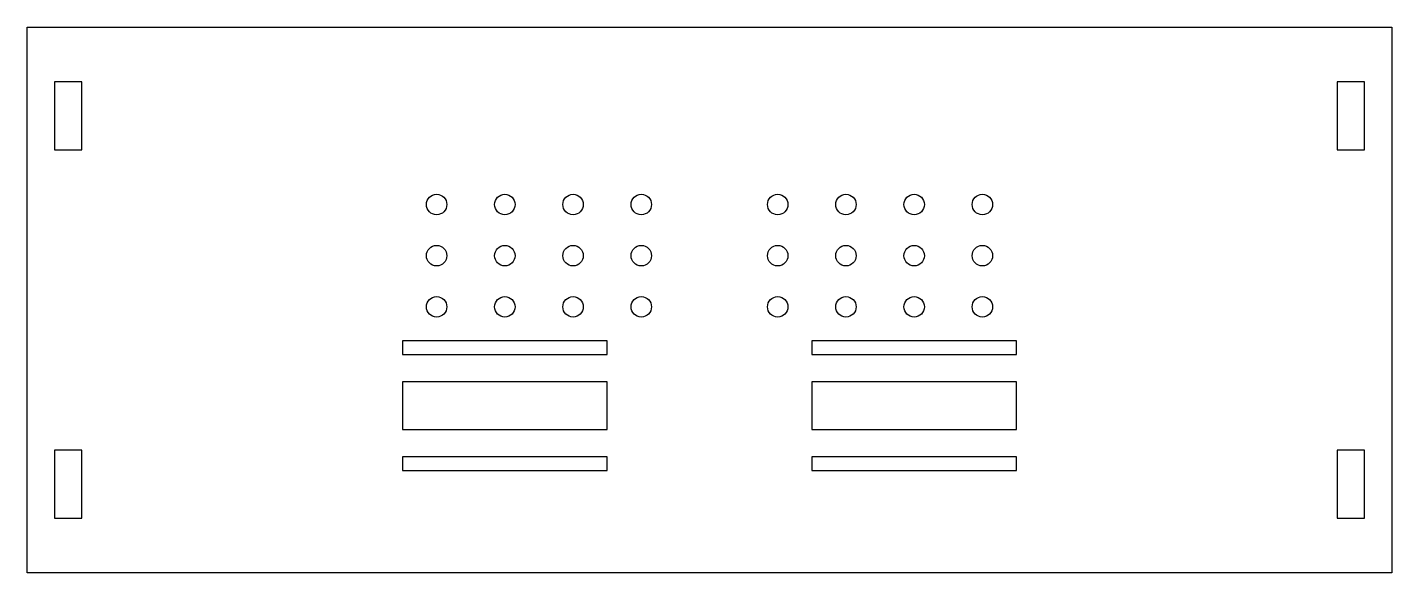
# Model space of a CAD drawing. Header units: millimetres. Extents: x -100 to 100, y -40 to 40.
import ezdxf

# ---------------------------------------------------------------- set-up
doc = ezdxf.new("R2010")
doc.units = ezdxf.units.MM
doc.layers.get('0').update_dxf_attribs({"linetype": 'CONTINUOUS'})

msp = doc.modelspace()

# ---------------------------------------------------------------- linework, layer by layer
for points in [[(100, -40), (-100, -40), (-100, 40), (100, 40)], [(-96, 22), (-92, 22), (-92, 32), (-96, 32)], [(96, 22), (96, 32), (92, 32), (92, 22)], [(-45, -8), (-15, -8), (-15, -6), (-45, -6)], [(45, -8), (45, -6), (15, -6), (15, -8)], [(-45, -12), (-45, -19), (-15, -19), (-15, -12)], [(15, -19), (45, -19), (45, -12), (15, -12)], [(96, -22), (92, -22), (92, -32), (96, -32)], [(-96, -32), (-92, -32), (-92, -22), (-96, -22)], [(-45, -23), (-45, -25), (-15, -25), (-15, -23)], [(15, -25), (45, -25), (45, -23), (15, -23)]]:
    msp.add_lwpolyline(points, close=True)
for centre in [(-40, 14), (-30, 14), (-20, 14), (-10, 14), (10, 14), (20, 14), (30, 14), (40, 14), (-40, 6.5), (-30, 6.5), (-20, 6.5), (-10, 6.5), (10, 6.5), (20, 6.5), (30, 6.5), (40, 6.5), (-40, -1), (-30, -1), (-20, -1), (-10, -1), (10, -1), (20, -1), (30, -1), (40, -1)]:
    msp.add_circle(centre, 1.5)

doc.saveas('drawing.dxf')
